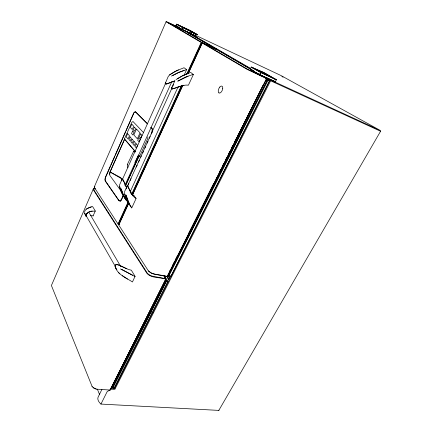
<?xml version="1.0" encoding="UTF-8"?>
<svg xmlns="http://www.w3.org/2000/svg" width="432" height="432" viewBox="0 0 432 432"><rect width="100%" height="100%" fill="white"/><g stroke="black" fill="none" stroke-linecap="round" stroke-linejoin="round"><path stroke-width="0.65" d="M109.739 174.253L110.144 172.033L124.659 139.072L109.933 171.968L109.534 173.642L109.912 175.5L121.198 191.144M86.589 216.13L85.919 215.973C86.152 212.836 89.359 211.221 92.243 211.043M86.508 216.13L85.828 216.005L84.127 212.625M110.03 390.085L165.904 279.148L164.03 275.983L165.883 278.824M121.775 180.079L121.824 179.302L121.824 180.436M122.24 179.204C123.827 179.604 124.837 185.555 126.635 187.191M127.278 185.917L127.456 185.587C128.968 188.195 131.83 196.204 136.069 198.569L131.787 207.846C128.228 203.726 125.156 198.029 124.448 192.316M171.806 87.912L171.461 88.56L172.033 89.024C177.482 87.858 182.693 84.413 188.444 85.174L193.358 74.531L190.685 72.425L183.033 75.46L176.072 79.607M105.197 178.654L105.192 180.328M123.363 180.446L126.598 187.385M130.907 191.651L130.135 190.404M115.106 266.123L115.052 266.431C117.401 274.622 125.987 277.69 132.446 281.966L135.059 276.329L131.328 270.2C126.085 269.32 121.77 265.691 116.689 264.53L115.679 264.897L115.106 266.123L115.911 268.061M174.82 80.941L166.795 83.905L165.753 83.981L165.202 83.538L168.167 76.631L169.7 74.763L176.526 70.713L184.037 67.754L186.646 69.584L183.962 75.584M86.465 214.045L86.416 214.31L87.016 213.3L86.011 214.807M127.289 199.568L126.63 200.885L124.708 197.964M94.311 187.466L94.435 186.98M166.552 21.902L166.072 21.719L94.181 187.196L118.179 224.208M95.294 188.768L93.323 188.951L93.182 189.464L147.15 273.656C152.042 278.478 159.867 277.042 165.904 279.148M93.614 188.86L93.485 189.34L147.485 273.44L150.12 275.357L151.913 276.064L165.915 278.764M168.361 276.264L168.61 275.773L167.665 278.024L168.518 275.751L168.777 276.01M138.272 155.369L134.903 162.502M105.332 178.07L105.532 177.52M151.918 132.095L152.237 129.038L150.838 127.251M196.182 36.374L190.507 33.61L191.284 31.757L182.52 27.605L176.569 24.187L175.824 25.877L181.759 29.327L190.107 33.248M259.535 74.574L260.809 72.355L276.334 79.774L260.82 72.581L251.251 67.1L260.809 72.355L259.767 74.687L275.292 81.837L276.377 79.78L263.909 72.544L251.3 67.111L250.236 69.163L259.821 74.909L274.979 81.869L271.998 80.163M171.461 88.56L171.833 87.691M93.323 188.951L51.403 285.503L92.135 386.532M105.808 176.899L110.408 166.423M110.948 165.186L114.739 156.557M115.279 155.326L125.566 131.9M126.106 130.669L133.682 113.405M176.386 24.775L175.824 25.877M135.254 151.524L124.448 138.996L131.798 122.402L132.975 121.5L143.564 132.646M93.096 215.914L95.283 210.967L92.61 206.566C89.635 207.268 86.087 208.235 84.661 211.237M181.759 29.327L182.709 27.524L197.203 34.528L190.156 30.456L176.569 24.187L190.21 30.645L197.267 34.727M122.261 178.902L119.583 184.864C119.502 189.648 122.213 194.2 124.675 198.158M122.305 179.728L165.613 83.3M178.934 27.335L175.964 26.12L181.991 29.608L190.507 33.61L191.284 31.757M124.988 185.252L171.79 81.734M125.491 185.436L139.142 155.822L131.738 172.179M125.712 185.501L131.193 173.389M138.283 155.029L139.579 156.535L147.625 138.764A1.399 0.637 -72.2 0 0 147.706 137.003M124.556 191.678L127.305 185.62L127.499 185.89M174.512 81.524L171.428 88.317L171.601 88.684M120.317 201.123L120.874 199.897M123.358 195.053C122.132 196.074 121.689 202.538 118.951 200.734L105.311 181.116L104.917 179.739L105.327 177.455L134.06 112.379L135.076 111.791L135.902 112.131L147.269 123.53M126.182 188.978L172.19 87.577M172.746 86.346L173.583 84.505M123.298 195.728C122.267 196.7 121.684 202.597 119.173 200.799L105.322 180.797M128.012 185.339L128.844 183.508M130.232 180.452L131.063 178.616M136.334 167.006L137.165 165.175M138.553 162.119L139.385 160.283M140.773 157.226L141.323 156.006M142.711 152.95L143.543 151.119M144.931 148.063L145.762 146.227M147.15 143.176L147.982 141.34M149.369 138.283L150.201 136.453M151.308 134.006C152.507 132.041 153.49 128.849 151.054 127.332M266.058 78.575L269.557 80.665L170.878 276.345L169.025 274.644L167.449 275.67M130.324 191.462L178.189 86.665M118.06 223.943L128.077 202.084M131.728 194.125L181.348 85.833M186.667 74.218L201.236 42.428L166.072 21.719M128.196 202.657L118.357 224.116L119.664 224.429M131.852 194.681L181.894 85.525M187.234 73.872L201.571 42.601L204.007 43.735M128.515 203.467L118.676 224.905L148.565 271.166L151.216 273.1L153.014 273.812L167.017 276.55M132.446 194.891L182.763 85.239M188.104 73.597L202.154 42.968L247.077 69.352L266.603 78.597L167.238 276.475C161.185 274.358 153.36 275.751 148.462 270.918M118.816 224.834L128.65 203.407M132.581 194.837L182.871 85.25M188.212 73.613L202.257 43.006M127.877 167.621L127.321 164.533L133.704 151.178L134.784 151.837M101.92 389.41L98.118 397.089A9.018 5.508 27 0 0 100.953 404.077L218.813 410.4L380.592 131.225M100.953 404.077L107.201 391.576L111.402 389.183L113.902 389.356L115.009 389.021L270.626 80.789L270.599 80.039L267.095 78.008M169.571 271.453L170.176 270.243M172.6 265.421L174.112 262.402M175.624 259.389L177.142 256.37M188.644 233.453L213.775 183.395M216.2 178.573L216.805 177.363M219.224 172.541L220.741 169.522M222.253 166.509L223.765 163.49M225.283 160.477L226.795 157.459M228.307 154.445L229.824 151.432M231.336 148.414L232.848 145.4M234.365 142.382L236.785 137.56M237.389 136.35L239.814 131.528M240.419 130.318L242.843 125.496M243.448 124.292L245.867 119.464M246.478 118.26L263.126 85.088M167.362 276.367L266.674 78.608M111.515 387.742L165.262 280.292L110.857 388.654L111.515 387.742L112.293 387.796L112.655 387.342L166.174 280.908L165.359 279.634M211.637 189.864L169.025 274.644L267.602 79.72L266.436 79.04M214.056 185.053L214.661 183.854M217.08 179.042L218.587 176.035M220.099 173.027L221.611 170.024M223.123 167.017L225.542 162.205M226.147 161.006L228.56 156.195M229.165 154.991L230.677 151.983M247.298 118.913L247.903 117.715M126.592 359.197L112.682 386.867L113.017 386.888L166.239 281.065L165.488 279.952M128.104 356.189L129.616 353.182M131.128 350.174L133.547 345.362M134.152 344.158L136.571 339.347M137.176 338.143L163.782 285.212M164.387 284.008L165.899 281L166.239 281.065M112.293 387.796L166.109 280.746L165.321 280.6M269.579 80.622L268.164 79.974L267.019 80.606L169.403 274.714L268.164 79.974L266.414 78.959M165.758 279.855L166.514 280.973L112.99 387.369L114.329 387.461L167.864 281.227L164.079 275.648M170.041 276.372L168.491 279.239L170.041 276.372L168.523 274.288M218.813 410.4L218.97 410.092M165.202 83.538L165.548 82.906M84.645 212.047L84.866 211.691M165.175 83.3L165.569 82.69M133.958 112.882L135.286 111.872M115.231 265.502L115.835 264.767L118.044 264.708L126.873 268.763M87.01 213.484C88.992 211.194 92.475 211.091 95.288 211.113M85.936 215.417L85.828 216.005M166.795 83.905L174.938 80.8M133.931 195.701L136.102 198.38M176.634 24.214L182.709 27.524L181.937 29.419L191.754 34.117M115.835 264.767L116.689 264.53M176.175 26.212L181.991 29.608M169.565 74.93L173.691 72.29L178.486 69.903M86.389 209.072L91.265 206.863M177.266 78.754L182.903 75.616L188.131 73.327M171.428 76.075L178.729 72.317L186.646 69.584M177.817 81.216L188.077 76.199M177.865 80.973L185.323 77.134L193.396 74.326M172.897 75.454L178.686 72.538L184.086 70.448M165.926 83.905L166.93 83.776L165.332 83.651M172.033 89.024L183.924 85.228M110.754 388.654L114.512 388.454L269.568 80.973L269.546 80.217L264.875 77.506M94.316 186.683L94.91 186.494M252.104 70.043L250.42 69.466L259.821 74.909L274.979 81.869M250.889 69.482L250.42 69.466M181.775 29.495L182.11 29.479M134.363 151.438L133.704 151.178L135.108 151.859M110.209 390.064L96.19 389.135L93.231 387.747L92.016 386.354M90.315 215.573L93.172 215.897M93.922 188.762L95.105 188.854M151.713 312.606L153.036 312.806M274.822 81.794L274.676 81.524L274.919 81.859M275.292 81.837L273.591 80.838M166.514 280.973L167.864 281.227M259.459 74.731L259.821 74.909L255.803 72.355M250.236 69.163L252.104 70.016M251.251 67.1L260.993 71.615M96.314 389.113L93.177 387.634M192.64 34.771L192.861 34.889M190.463 33.593L190.717 33.723M135.081 276.523L120.415 268.942M197.192 34.7L193.639 33.021M267.019 80.606L266.641 80.433L267.602 79.72L266.155 79.056M194.989 35.737L195.394 35.91M270.626 80.789L380.597 131.263M259.897 74.72L262.856 76.081M265.216 77.166L274.088 81.254M270.599 80.039L380.527 130.594L281.194 75.643L196.398 35.678M250.49 69.487L254.232 71.221M205.227 44.302L208.969 46.132M211.923 47.423L215.573 49.129M179.296 27.61L166.396 21.6L201.571 42.271L217.399 49.658L183.357 29.9M167.675 22.399L175.489 26.082M194.384 35.338L193.331 34.722M195.145 34.252L195.572 34.452M261.603 71.62L263.704 72.641M194.308 35.413L196.306 36.25M193.547 33.296L195.053 34.036M194.411 35.478L191.306 33.901M132.57 275.222L121.813 269.428M194.281 35.575L194.567 35.716M193.401 32.902L191.462 31.849M263.99 72.787L265.529 73.602M281.896 76.513L283.068 77.161M265.75 73.721L276.377 79.78M186.505 31.331L250.744 68.537M250.9 69.109L218.354 50.209L202.495 42.811L247.428 69.152L266.587 78.219L264.843 77.209M187.493 32.573L194.994 36.931M195.437 37.141L205.378 42.962M206.523 43.583L207.684 44.307M208.856 44.944L249.826 68.812M250.841 69.471L254.702 71.712M260.134 71.113L259.664 70.778M127.505 279.077L122.391 275.702M134.028 195.61L132.548 194.594L130.28 192.078M135.394 111.85L147.523 123.93M127.321 164.533L127.672 164.786M218.992 92.939L218.689 92.691A3.667 1.895 -67.8 0 1 219.818 87.075M116.186 268.65L116.921 269.276M118.627 272.716L119.837 273.856M115.009 389.021L113.967 387.223M124.448 138.996L135.41 151.686M138.92 155.747L139.579 156.535M84.964 213.527L84.704 213.192L85.379 214.358M122.445 179.156L123.336 180.657L122.866 179.707M130.178 192.181L131.09 193.396M133.029 196.004L130.496 192.251L127.915 186.203M124.924 184.896L126.128 186.505M115.393 267.511L115.922 268.272M131.684 207.949L128.207 201.776L125.896 195.156M126.63 200.885L123.19 194.783L120.89 188.255M167.665 278.024L168.583 279.256M88.954 212.468L120.766 266.528M86.049 215.53L115.657 266.981M125.496 198.974L123.298 194.665L121.403 189.594M128.536 203.218L126.511 199.136M129.395 203.915L126.014 195.026M122.526 194.346L120.879 190.512M113.4 387.369L113.94 388.6M97.378 389.221L99.625 394.686M125.609 196.803L126.284 198.553M120.652 189.94L119.588 186.176M124.794 194.265L125.404 196.171M135.34 151.184L135.454 151.961M222.696 88.657A3.667 1.895 -67.8 0 1 221.206 92.021A3.667 1.895 -67.8 0 1 219.008 92.902M222.696 88.679A3.71 1.917 -67.8 0 0 222.599 87.016A3.667 1.895 -67.8 0 0 221.044 86.168A3.715 1.922 -67.8 0 0 219.796 87.086M220.493 89.591L220.493 89.591M127.613 133.666L126.198 136.874L128.061 139.001L129.487 135.772L127.613 133.666M131.792 124.189L130.361 127.429L132.262 129.503L133.704 126.236L131.792 124.189M130.059 136.901L128.914 139.482L130.199 140.956L131.35 138.359L130.059 136.901M132.694 130.939L131.544 133.542L132.845 134.989L134.006 132.376L132.694 130.939M134.374 127.154L133.218 129.762L134.53 131.193L135.697 128.569L134.374 127.154M136.463 129.038L133.844 134.924L137.344 138.796L140.011 132.84L136.463 129.038M132.062 139.153L130.907 141.755L132.208 143.251L133.375 140.638L132.062 139.153M134.093 141.442L132.926 144.061L134.255 145.584L135.432 142.954L134.093 141.442M136.166 143.77L134.984 146.41L136.334 147.949L137.522 145.303L136.166 143.77M138.888 137.689L137.7 140.346L139.066 141.863L140.265 139.196L138.888 137.689M140.616 133.823L139.423 136.49L140.805 137.992L142.004 135.313L140.616 133.823M120.447 177.444L110.144 172.033L121.916 178.907L120.447 177.444"/></g></svg>
